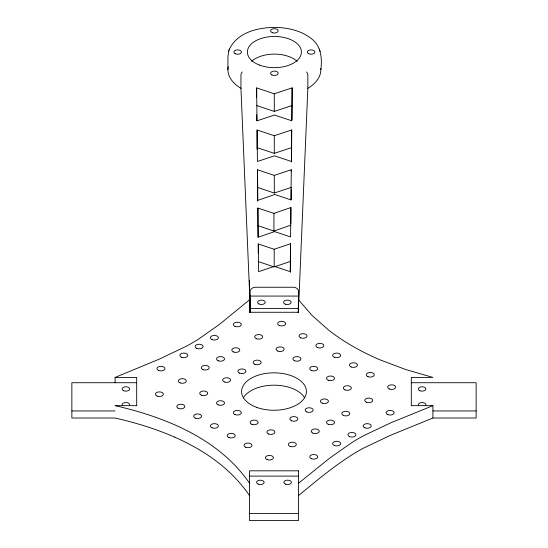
<?xml version="1.0" encoding="UTF-8"?>
<svg xmlns="http://www.w3.org/2000/svg" width="548" height="548" viewBox="0 0 548 548"><rect width="100%" height="100%" fill="white"/><g stroke="black" fill="none" stroke-linecap="round" stroke-linejoin="round"><path stroke-width="0.82" d="M290.502 243.737L290.214 271.65L274.39 266.383L258.574 271.65L258.286 243.963L274.185 249.272L290.502 243.737L290.392 272.377M290.885 207.541L290.577 236.921L274.617 231.605L258.211 237.161L257.909 208.041L273.938 213.378L290.885 207.541L290.885 223.502M291.283 169.757L290.967 199.883L274.747 194.478L257.827 200.369L257.505 169.784L274.301 175.381L291.283 169.757L291.283 171.435M291.7 129.958L291.372 161.454L274.486 155.831L257.416 161.475L257.087 129.986L274.295 135.719L291.7 129.958L291.55 162.071M292.146 87.865L291.796 120.8L274.493 115.039L256.991 120.834L256.642 87.899L274.288 93.777L292.146 87.865L291.995 119.868M291.152 199.958L291.262 189.074M298.167 312.559L298.694 291.694A5.439 4.439 0 0 0 293.255 287.248L255.532 287.248A5.439 4.439 0 0 0 250.094 291.694L250.621 312.559M298.379 312.244L298.667 305.4M298.886 300.277L307.839 88.331L307.839 75.124A5.151 3.877 35.9 0 0 307.168 72.809L306.551 71.939M228.852 50.738L227.934 56.465L227.934 69.671M229.174 49.772C237.551 30.962 261.526 26.496 280.09 27.612C291.228 28.496 302.612 31.633 311.456 38.723C321.149 45.724 322.279 58.718 320.854 69.671M228.612 51.457L229.413 49.06M242.23 71.939L241.627 72.809A5.151 3.863 -36.2 0 0 240.956 75.124L240.949 88.331L250.409 312.244M249.552 299.79L219.604 324.286L197.938 339.534A221.55 127.91 0 0 1 186.368 346.22L159.324 359.118L115.08 377.428L115.08 382.723M298.448 483.295L330.143 457.765L352.48 442.154A221.556 127.917 0 0 1 364.071 435.475L390.477 422.96L432.92 405.657L432.92 418.014L390.053 435.489L363.201 448.291A220.769 127.458 0 0 0 355.542 452.641C335.081 464.964 316.86 480.534 298.448 495.645M257.909 208.041L257.909 225.687L273.938 231.023L290.885 225.187M274.959 266.657L290.502 261.382M256.642 105.545L274.288 111.415L292.146 105.511M257.087 129.986L257.087 147.631L274.295 153.365L291.7 147.597M257.505 169.784L257.505 187.43L274.301 193.026L291.283 187.402M250.094 296.071L298.694 296.071M250.621 308.545L298.167 308.545M249.552 312.271L298.448 312.271M115.08 377.428L136.692 377.428L136.692 405.821M136.692 382.723L71.863 382.723L71.863 418.014L115.08 418.014C135.377 422.638 155.399 428.714 174.483 437.078M411.308 382.723L476.137 382.723L476.137 418.014L432.92 418.014M136.692 405.657L115.08 405.657C136.767 410.61 158.146 417.206 178.395 426.481A219.81 126.91 0 0 1 213.076 446.435C227.16 456.587 239.764 468.917 249.552 483.295M411.308 405.657L432.92 405.657M71.863 410.952L115.08 410.952M432.92 410.952L476.137 410.952M249.552 476.109L298.448 476.109M249.552 513.545L298.448 513.545M258.286 261.608L274.185 266.917L274.185 249.272M298.448 299.79L312.175 315.538L328.738 330.191A246.278 142.185 0 0 0 380.264 359.947L405.65 369.503L432.92 377.428L411.308 377.428L411.308 405.821M249.552 495.645C240.565 482.466 229.222 470.979 216.535 461.348A220.385 127.239 0 0 0 174.49 437.071M319.368 49.06L319.607 49.772M319.936 50.738L320.176 51.457M256.738 114.833L256.807 120.745M257.087 147.631L257.101 149.33M257.505 187.43L257.649 201.02M257.909 225.687L258.026 237.332M298.448 298.838L298.448 312.572M274.301 175.381L274.301 193.026M274.288 93.777L274.288 111.415M274.295 135.719L274.295 153.365M273.938 213.378L273.938 231.023M258.286 243.963L258.286 253.21M256.642 87.899L256.642 97.14M249.552 280.131L249.552 312.572M320.813 68.527A46.464 26.825 0 0 1 307.839 88.331M240.949 88.331A46.464 26.825 0 0 1 228.201 66.815M251.587 61.355A27.01 15.597 0 0 1 297.201 61.355M243.401 397.718A32.414 18.714 0 0 1 274 385.182A32.414 18.714 0 0 1 304.599 397.718M122.457 405.636A3.781 2.185 0 0 1 125.882 402.533A3.781 2.185 0 0 1 129.314 405.636M418.686 405.636A3.781 2.185 0 0 1 422.118 402.533A3.781 2.185 0 0 1 425.543 405.636M298.448 470.821L249.552 470.821L249.552 520.6L298.448 520.6L298.448 470.821M259.444 65.054A27.01 15.597 0 0 0 301.352 53.046A27.01 15.597 0 0 0 262.382 38.093A27.01 15.597 0 0 0 259.444 65.054M258.999 303.982A3.781 2.185 0 0 0 265.15 302.688A3.781 2.185 0 0 0 260.136 300.256A3.781 2.185 0 0 0 258.999 303.982M285.467 304.202A3.781 2.185 0 0 0 291.139 302.311A3.781 2.185 0 0 0 285.467 300.414A3.781 2.185 0 0 0 285.467 304.202M308.702 53.738A3.781 2.185 0 0 0 314.853 52.444A3.781 2.185 0 0 0 309.839 50.012A3.781 2.185 0 0 0 308.702 53.738M272.5 32.743A3.781 2.185 0 0 0 278.172 30.852A3.781 2.185 0 0 0 272.5 28.962A3.781 2.185 0 0 0 272.5 32.743M235.222 53.738A3.781 2.185 0 0 0 241.38 52.444A3.781 2.185 0 0 0 236.359 50.012A3.781 2.185 0 0 0 235.222 53.738M271.966 74.946A3.781 2.185 0 0 0 278.117 73.651A3.781 2.185 0 0 0 273.103 71.226A3.781 2.185 0 0 0 271.966 74.946M157.105 396.081A4 2.308 0 0 0 163.379 394.396A4 2.308 0 0 0 157.708 392.101A4 2.308 0 0 0 157.105 396.081M178.497 408.431A4 2.308 0 0 0 184.772 406.746A4 2.308 0 0 0 179.1 404.451A4 2.308 0 0 0 178.497 408.431M195.3 418.138A4 2.308 0 0 0 201.582 416.446A4 2.308 0 0 0 195.91 414.158A4 2.308 0 0 0 195.3 418.138M212.11 427.844A4 2.308 0 0 0 218.385 426.152A4 2.308 0 0 0 212.713 423.857A4 2.308 0 0 0 212.11 427.844M228.92 437.544A4 2.308 0 0 0 235.195 435.859A4 2.308 0 0 0 229.523 433.564A4 2.308 0 0 0 228.92 437.544M245.73 447.25A4 2.308 0 0 0 252.005 445.558A4 2.308 0 0 0 246.333 443.27A4 2.308 0 0 0 245.73 447.25M267.123 459.601A4 2.308 0 0 0 273.397 457.916A4 2.308 0 0 0 267.725 455.621A4 2.308 0 0 0 267.123 459.601M311.435 458.717A4 2.308 0 0 0 317.71 457.032A4 2.308 0 0 0 312.038 454.737A4 2.308 0 0 0 311.435 458.717M334.355 445.49A4 2.308 0 0 0 340.637 443.798A4 2.308 0 0 0 334.958 441.503A4 2.308 0 0 0 334.355 445.49M349.638 436.667A4 2.308 0 0 0 355.912 434.975A4 2.308 0 0 0 350.241 432.68A4 2.308 0 0 0 349.638 436.667M312.963 433.132A4 2.308 0 0 0 319.237 431.447A4 2.308 0 0 0 313.566 429.153A4 2.308 0 0 0 312.963 433.132M328.245 424.31A4 2.308 0 0 0 334.52 422.624A4 2.308 0 0 0 328.848 420.33A4 2.308 0 0 0 328.245 424.31M291.57 420.782A4 2.308 0 0 0 297.845 419.097A4 2.308 0 0 0 292.173 416.802A4 2.308 0 0 0 291.57 420.782M306.853 411.959A4 2.308 0 0 0 313.127 410.274A4 2.308 0 0 0 307.455 407.979A4 2.308 0 0 0 306.853 411.959M256.752 407.39A32.414 18.714 0 0 0 306.394 392.245A32.414 18.714 0 0 0 258.855 374.996A32.414 18.714 0 0 0 256.752 407.39M364.92 427.844A4 2.308 0 0 0 371.195 426.152A4 2.308 0 0 0 365.523 423.857A4 2.308 0 0 0 364.92 427.844M387.84 414.61A4 2.308 0 0 0 394.115 412.918A4 2.308 0 0 0 388.443 410.623A4 2.308 0 0 0 387.84 414.61M343.528 415.494A4 2.308 0 0 0 349.802 413.802A4 2.308 0 0 0 344.13 411.507A4 2.308 0 0 0 343.528 415.494M366.448 402.259A4 2.308 0 0 0 372.722 400.567A4 2.308 0 0 0 367.05 398.273A4 2.308 0 0 0 366.448 402.259M322.135 403.136A4 2.308 0 0 0 328.41 401.451A4 2.308 0 0 0 322.738 399.156A4 2.308 0 0 0 322.135 403.136M345.055 389.909A4 2.308 0 0 0 351.33 388.217A4 2.308 0 0 0 345.658 385.922A4 2.308 0 0 0 345.055 389.909M328.245 380.202A4 2.308 0 0 0 334.52 378.51A4 2.308 0 0 0 328.848 376.223A4 2.308 0 0 0 328.245 380.202M389.368 389.025A4 2.308 0 0 0 395.642 387.333A4 2.308 0 0 0 389.971 385.039A4 2.308 0 0 0 389.368 389.025M367.975 376.675A4 2.308 0 0 0 374.25 374.983A4 2.308 0 0 0 368.578 372.688A4 2.308 0 0 0 367.975 376.675M351.165 366.968A4 2.308 0 0 0 357.44 365.276A4 2.308 0 0 0 351.768 362.988A4 2.308 0 0 0 351.165 366.968M311.435 370.496A4 2.308 0 0 0 317.71 368.811A4 2.308 0 0 0 312.038 366.516A4 2.308 0 0 0 311.435 370.496M334.355 357.262A4 2.308 0 0 0 340.637 355.577A4 2.308 0 0 0 334.958 353.282A4 2.308 0 0 0 334.355 357.262M294.625 360.79A4 2.308 0 0 0 300.907 359.104A4 2.308 0 0 0 295.228 356.81A4 2.308 0 0 0 294.625 360.79M317.552 347.562A4 2.308 0 0 0 323.827 345.87A4 2.308 0 0 0 318.155 343.575A4 2.308 0 0 0 317.552 347.562M277.822 351.09A4 2.308 0 0 0 284.097 349.398A4 2.308 0 0 0 278.425 347.103A4 2.308 0 0 0 277.822 351.09M300.742 337.856A4 2.308 0 0 0 307.017 336.164A4 2.308 0 0 0 301.345 333.876A4 2.308 0 0 0 300.742 337.856M279.35 325.505A4 2.308 0 0 0 285.624 323.813A4 2.308 0 0 0 279.953 321.518A4 2.308 0 0 0 279.35 325.505M235.03 326.389A4 2.308 0 0 0 241.312 324.697A4 2.308 0 0 0 235.64 322.402A4 2.308 0 0 0 235.03 326.389M212.11 339.616A4 2.308 0 0 0 218.385 337.931A4 2.308 0 0 0 212.713 335.636A4 2.308 0 0 0 212.11 339.616M196.835 348.439A4 2.308 0 0 0 203.109 346.754A4 2.308 0 0 0 197.438 344.459A4 2.308 0 0 0 196.835 348.439M233.503 351.974A4 2.308 0 0 0 239.784 350.282A4 2.308 0 0 0 234.106 347.987A4 2.308 0 0 0 233.503 351.974M218.227 360.79A4 2.308 0 0 0 224.502 359.104A4 2.308 0 0 0 218.83 356.81A4 2.308 0 0 0 218.227 360.79M254.895 364.324A4 2.308 0 0 0 261.177 362.632A4 2.308 0 0 0 255.505 360.337A4 2.308 0 0 0 254.895 364.324M239.62 373.147A4 2.308 0 0 0 245.894 371.455A4 2.308 0 0 0 240.223 369.16A4 2.308 0 0 0 239.62 373.147M181.552 357.262A4 2.308 0 0 0 187.827 355.577A4 2.308 0 0 0 182.155 353.282A4 2.308 0 0 0 181.552 357.262M202.945 369.612A4 2.308 0 0 0 209.22 367.927A4 2.308 0 0 0 203.548 365.632A4 2.308 0 0 0 202.945 369.612M224.338 381.963A4 2.308 0 0 0 230.612 380.278A4 2.308 0 0 0 224.94 377.983A4 2.308 0 0 0 224.338 381.963M158.632 370.496A4 2.308 0 0 0 164.907 368.811A4 2.308 0 0 0 159.235 366.516A4 2.308 0 0 0 158.632 370.496M180.025 382.846A4 2.308 0 0 0 186.299 381.161A4 2.308 0 0 0 180.628 378.867A4 2.308 0 0 0 180.025 382.846M201.417 395.197A4 2.308 0 0 0 207.692 393.512A4 2.308 0 0 0 202.02 391.217A4 2.308 0 0 0 201.417 395.197M218.227 404.904A4 2.308 0 0 0 224.502 403.212A4 2.308 0 0 0 218.83 400.924A4 2.308 0 0 0 218.227 404.904M235.03 414.61A4 2.308 0 0 0 241.312 412.918A4 2.308 0 0 0 235.64 410.623A4 2.308 0 0 0 235.03 414.61M251.84 424.31A4 2.308 0 0 0 258.115 422.624A4 2.308 0 0 0 252.443 420.33A4 2.308 0 0 0 251.84 424.31M268.65 434.016A4 2.308 0 0 0 274.925 432.331A4 2.308 0 0 0 269.253 430.036A4 2.308 0 0 0 268.65 434.016M290.043 446.367A4 2.308 0 0 0 296.317 444.681A4 2.308 0 0 0 290.646 442.387A4 2.308 0 0 0 290.043 446.367M256.423 338.739A4 2.308 0 0 0 262.704 337.047A4 2.308 0 0 0 257.033 334.753A4 2.308 0 0 0 256.423 338.739M123.718 390.751A3.781 2.185 0 0 0 129.65 389.149A3.781 2.185 0 0 0 124.286 386.984A3.781 2.185 0 0 0 123.718 390.751M419.946 390.751A3.781 2.185 0 0 0 425.878 389.149A3.781 2.185 0 0 0 420.515 386.984A3.781 2.185 0 0 0 419.946 390.751M285.474 484.137A3.781 2.185 0 0 0 291.413 482.541A3.781 2.185 0 0 0 286.049 480.37A3.781 2.185 0 0 0 285.474 484.137M258.19 484.137A3.781 2.185 0 0 0 264.122 482.541A3.781 2.185 0 0 0 258.759 480.37A3.781 2.185 0 0 0 258.19 484.137"/></g></svg>
